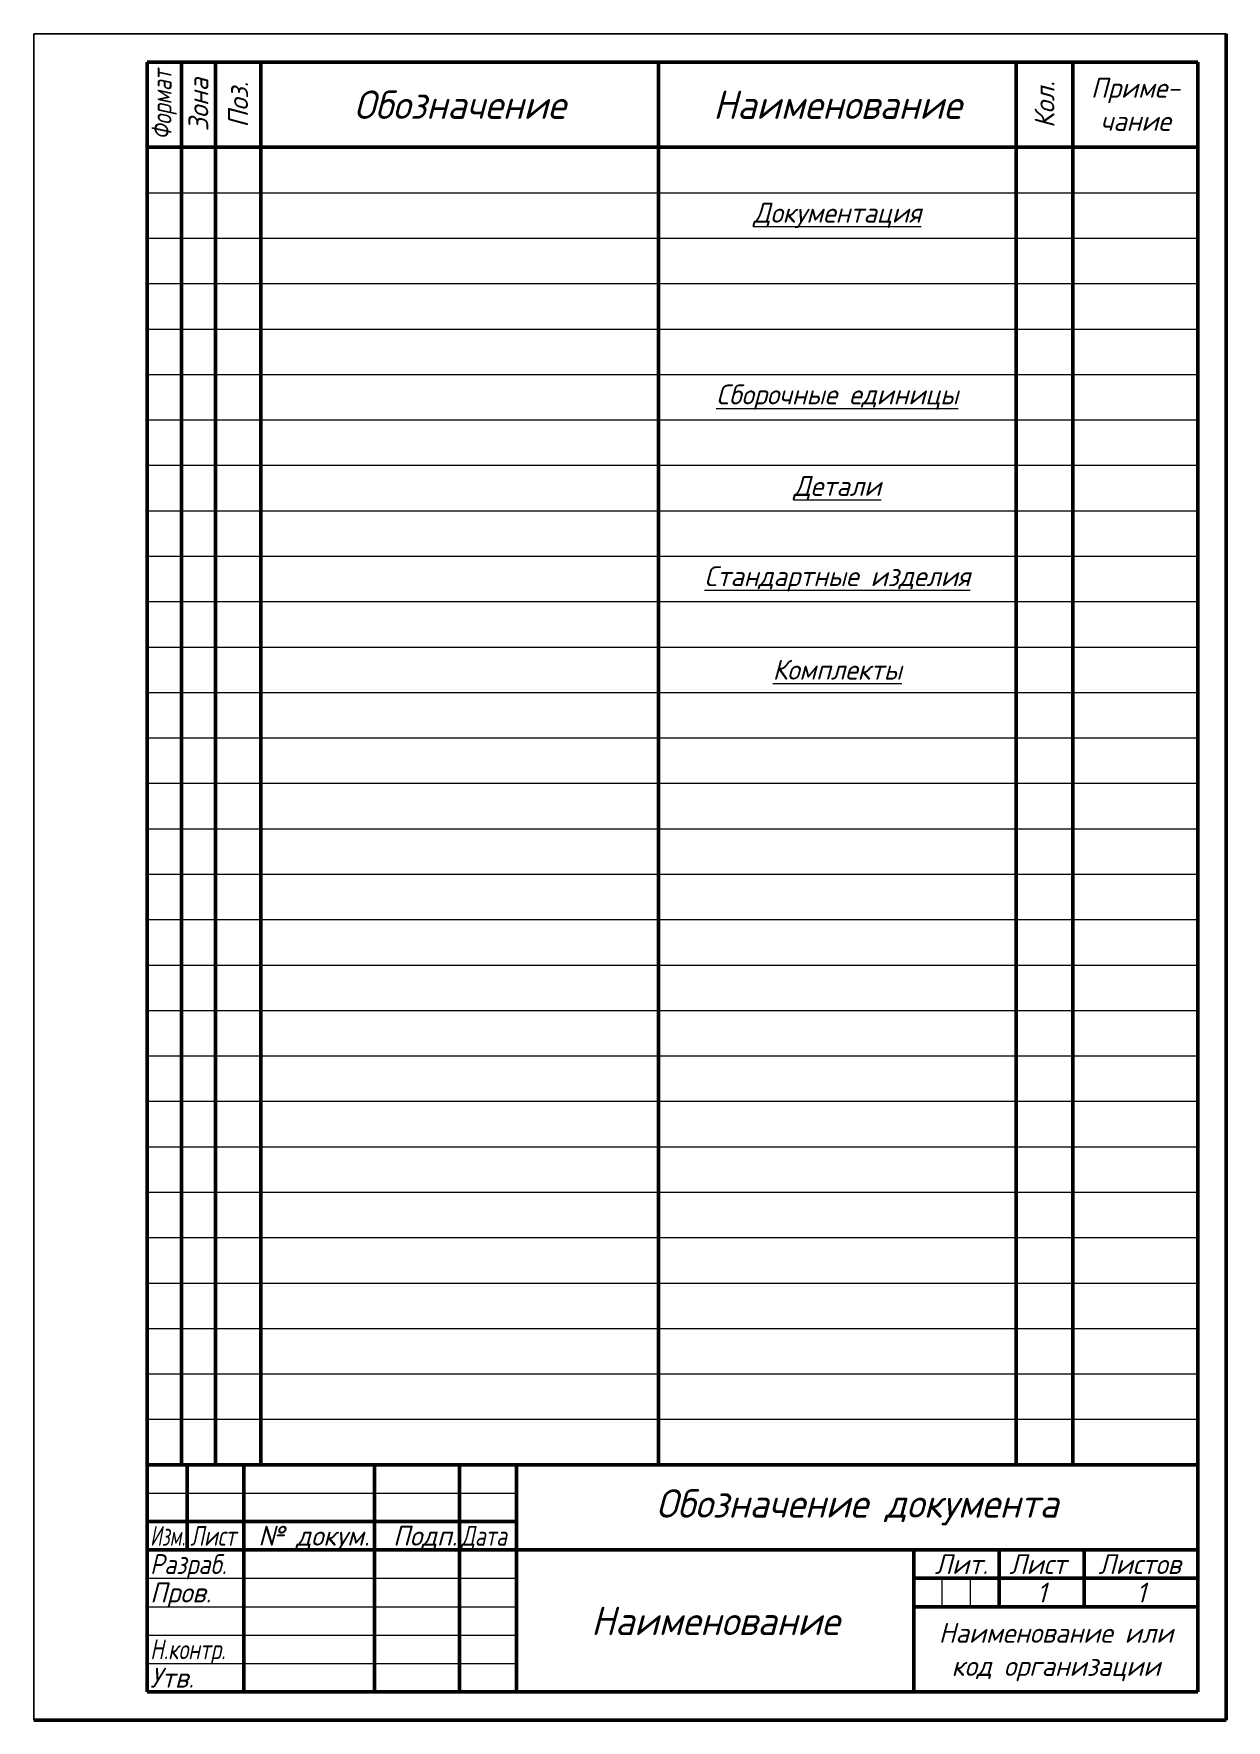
# Paper-space layout 'Спецификация' of a CAD drawing. Header units: millimetres. Extents: x 0 to 210, y 0 to 297.
import ezdxf

# ---------------------------------------------------------------- set-up
doc = ezdxf.new("R2010")
doc.units = ezdxf.units.MM
doc.layers.add('границы', color=7, linetype='Continuous', lineweight=20, plot=False)
for name, color, linetype, lineweight in [('надписи', 7, 'Continuous', 20), ('основные', 7, 'Continuous', 50), ('тонкие', 7, 'Continuous', 20)]:
    doc.layers.add(name, color=color, linetype=linetype, lineweight=lineweight)
doc.styles.add('ГОСТ', font='GOST Common Italic.ttf')

psp = doc.layouts.new('Спецификация')

# ---------------------------------------------------------------- linework, layer by layer
at = {"lineweight": 9}
for p, q in [((0, 297), (210, 297)), ((0, 0), (0, 297))]:
    psp.add_line(p, q, dxfattribs=at)
at = {"layer": 'границы'}
psp.add_lwpolyline([(0, 0), (210, 0), (210, 297), (0, 297)], close=True, dxfattribs=at)
at = {"layer": 'основные'}
for p, q in [((210, 297), (210, 0)), ((20, 292), (205, 292)), ((20, 5), (20, 292)), ((26, 292), (26, 45)), ((32, 292), (32, 45)), ((40, 292), (40, 45)), ((110, 292), (110, 45)), ((173, 292), (173, 45)), ((183, 292), (183, 45)), ((205, 292), (205, 5)), ((20, 277), (205, 277)), ((20, 45), (205, 45)), ((20, 5), (20, 45)), ((27, 30), (27, 45)), ((37, 20), (37, 45)), ((60, 20), (60, 45)), ((75, 20), (75, 45)), ((85, 5), (85, 45)), ((20, 35), (27, 35)), ((27, 35), (37, 35)), ((37, 35), (60, 35)), ((60, 35), (75, 35)), ((75, 35), (85, 35)), ((20, 30), (27, 30)), ((27, 30), (37, 30)), ((37, 30), (60, 30)), ((60, 30), (75, 30)), ((75, 30), (85, 30)), ((85, 30), (205, 30)), ((155, 5), (155, 30)), ((170, 20), (170, 30)), ((185, 20), (185, 30)), ((155, 25), (170, 25)), ((170, 25), (205, 25)), ((37, 5), (37, 20)), ((60, 5), (60, 20)), ((75, 5), (75, 20)), ((155, 20), (170, 20)), ((170, 20), (185, 20)), ((185, 20), (205, 20)), ((205, 5), (20, 5)), ((210, 0), (0, 0))]:
    psp.add_line(p, q, dxfattribs=at)
at = {"layer": 'тонкие'}
for p, q in [((20, 269), (205, 269)), ((20, 261), (205, 261)), ((20, 253), (205, 253)), ((20, 245), (205, 245)), ((20, 237), (205, 237)), ((20, 229), (205, 229)), ((20, 221), (205, 221)), ((20, 213), (205, 213)), ((20, 205), (205, 205)), ((20, 197), (205, 197)), ((20, 189), (205, 189)), ((20, 181), (205, 181)), ((20, 173), (205, 173)), ((20, 165), (205, 165)), ((20, 157), (205, 157)), ((20, 149), (205, 149)), ((20, 141), (205, 141)), ((20, 133), (205, 133)), ((20, 125), (205, 125)), ((20, 117), (205, 117)), ((20, 109), (205, 109)), ((20, 101), (205, 101)), ((20, 93), (205, 93)), ((20, 85), (205, 85)), ((20, 77), (205, 77)), ((20, 69), (205, 69)), ((20, 61), (205, 61)), ((20, 53), (205, 53)), ((159.96, 20), (159.96, 25)), ((164.98, 20), (164.98, 25))]:
    psp.add_line(p, q, dxfattribs=at)
at = {"layer": 'тонкие', "lineweight": 9}
for p, q in [((20, 40), (85, 40)), ((20, 25), (37, 25)), ((37, 25), (60, 25)), ((60, 25), (75, 25)), ((75, 25), (85, 25)), ((20, 20), (37, 20)), ((37, 20), (60, 20)), ((60, 20), (75, 20)), ((75, 20), (85, 20)), ((20, 15), (85, 15)), ((20, 10), (85, 10))]:
    psp.add_line(p, q, dxfattribs=at)

# ---------------------------------------------------------------- texts
at = {"layer": 'надписи', "char_height": 3.5, "width": 15, "attachment_point": 5, "rotation": 90, "style": 'ГОСТ'}
for s, insert in [('{\\W0.8;Формат}', (23, 284.5)), ('Зона', (29, 284.5)), ('Поз.', (36, 284.5)), ('Кол.', (178, 284.5))]:
    psp.add_mtext(s, dxfattribs=dict(at, insert=insert))
at = {"layer": 'надписи', "attachment_point": 5, "style": 'ГОСТ'}
for s, insert, char_height, width in [('Приме-\\Pчание', (194, 284.56), 3.5, 22), ('Обозначение', (75, 284.5), 5, 70), ('Наименование', (141.5, 284.5), 5, 63), ('{\\LДокументация}', (141.5, 265), 3.5, 63), ('{\\LСборочные единицы}', (141.5, 233), 3.5, 63), ('{\\LДетали}', (141.5, 217), 3.5, 63), ('{\\LСтандартные изделия}', (141.5, 201), 3.5, 63), ('{\\LКомплекты}', (141.5, 185), 3.5, 63), ('Обозначение документа', (145, 37.5), 5, 120), ('1', (177.5, 22.5), 3.5, 15), ('1', (195, 22.5), 3.5, 20), ('Наименование', (120, 17.5), 5, 70), ('Наименование или код организации', (180, 12), 3.5, 50)]:
    psp.add_mtext(s, dxfattribs=dict(at, insert=insert, char_height=char_height, width=width))
at = {"layer": 'надписи', "char_height": 3.5, "attachment_point": 1, "style": 'ГОСТ'}
for s, insert in [('{\\W0.7;Изм.}', (20.5, 34.23)), ('{\\W0.8;Лист}', (27.56, 34.23)), ('№ докум.', (39.55, 34.25)), ('Подп.', (63.27, 34.25)), ('{\\W0.8;Дата}', (75.27, 34.23)), ('{\\W0.9;Разраб.}', (20.5, 29.25)), ('Лит.', (158.66, 29.25)), ('Лист', (171.78, 29.25)), ('Листов', (187.48, 29.25)), ('Пров.', (20.5, 24.25)), ('{\\W0.8;Н.контр.}', (20.5, 14.25)), ('Утв.', (20.5, 9.25))]:
    psp.add_mtext(s, dxfattribs=dict(at, insert=insert))

doc.saveas('drawing.dxf')
